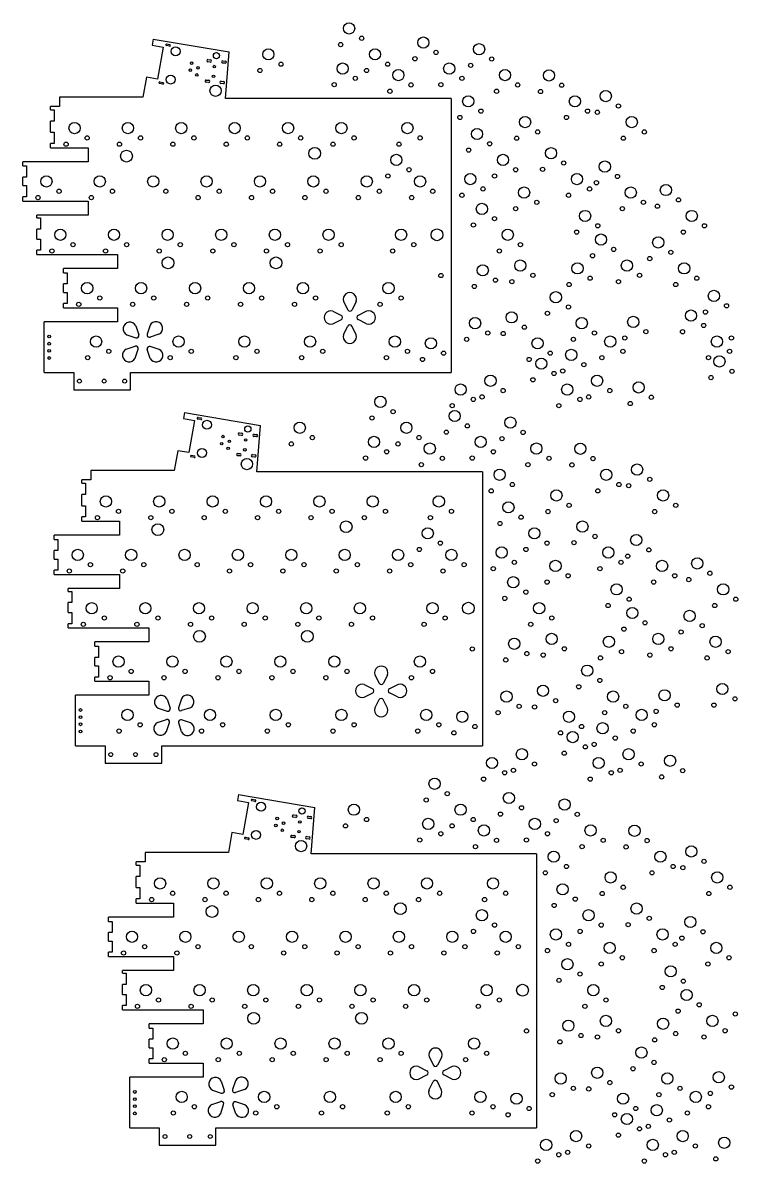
# Model space of a CAD drawing. Header units: millimetres. Extents: x 257 to 813, y -126 to 288.
# Drawn here: x 257.2 to 510.4, y -121 to 285 of the extents above; entities that cross this region are included whole.
import ezdxf

# ---------------------------------------------------------------- set-up
doc = ezdxf.new("R2010")
doc.units = ezdxf.units.MM
doc.layers.get('0').update_dxf_attribs({"linetype": 'CONTINUOUS'})

msp = doc.modelspace()

# ---------------------------------------------------------------- linework, layer by layer
for p, q in [((303.56, 279.23), (303.18, 277.04)), ((303.18, 277.04), (307.12, 276.34)), ((303.56, 279.23), (330.67, 274.62)), ((307.12, 276.34), (305.1, 264.92)), ((309.36, 276.69), (308.27, 276.89)), ((308.38, 277.48), (309.46, 277.29)), ((329.32, 258.03), (330.67, 274.62)), ((323.91, 271.04), (323.02, 271.12)), ((323.08, 271.91), (323.98, 271.84)), ((329.19, 270.61), (328.3, 270.69)), ((328.36, 271.48), (329.26, 271.41)), ((301.16, 265.61), (299.91, 258.53)), ((305.1, 264.92), (301.16, 265.61)), ((306, 263.96), (307.08, 263.77)), ((322.49, 264.64), (323.38, 264.57)), ((327.77, 264.21), (328.67, 264.13)), ((306.97, 263.18), (305.89, 263.37)), ((323.32, 263.77), (322.42, 263.84)), ((328.6, 263.34), (327.7, 263.41)), ((270.29, 258.53), (270.29, 255.23)), ((299.91, 258.53), (270.29, 258.53)), ((409.59, 258.03), (329.32, 258.03)), ((409.59, 258.03), (409.59, 160.53)), ((270.29, 255.23), (267.09, 255.23)), ((267.09, 254.03), (267.09, 255.23)), ((267.09, 254.03), (268.39, 254.03)), ((268.39, 254.03), (268.39, 250.03)), ((268.39, 250.03), (267.09, 250.03)), ((267.09, 246.03), (267.09, 250.03)), ((267.09, 246.03), (268.39, 246.03)), ((268.39, 246.03), (268.39, 242.03)), ((268.39, 242.03), (267.09, 242.03)), ((267.09, 240.53), (267.09, 242.03)), ((267.09, 240.53), (280.39, 240.53)), ((280.39, 240.53), (280.39, 235.53)), ((280.39, 235.53), (257.19, 235.53)), ((257.19, 234.03), (257.19, 235.53)), ((257.19, 234.03), (258.49, 234.03)), ((258.49, 234.03), (258.49, 230.03)), ((258.49, 230.03), (257.19, 230.03)), ((257.19, 227.03), (257.19, 230.03)), ((257.19, 227.03), (258.49, 227.03)), ((258.49, 227.03), (258.49, 223.03)), ((258.49, 223.03), (257.19, 223.03)), ((257.19, 221.53), (257.19, 223.03)), ((257.19, 221.53), (280.39, 221.53)), ((280.39, 221.53), (280.39, 216.53)), ((280.39, 216.53), (262.19, 216.53)), ((262.19, 215.53), (262.19, 216.53)), ((262.19, 215.53), (263.49, 215.53)), ((263.49, 215.53), (263.49, 211.53)), ((263.49, 211.53), (262.19, 211.53)), ((262.19, 208.03), (262.19, 211.53)), ((262.19, 208.03), (263.49, 208.03)), ((263.49, 208.03), (263.49, 204.03)), ((263.49, 204.03), (262.19, 204.03)), ((262.19, 202.53), (262.19, 204.03)), ((262.19, 202.53), (290.89, 202.53)), ((290.89, 202.53), (290.89, 197.53)), ((290.89, 197.53), (271.69, 197.53)), ((271.69, 196.03), (271.69, 197.53)), ((271.69, 196.03), (272.99, 196.03)), ((272.99, 196.03), (272.99, 192.03)), ((272.99, 192.03), (271.69, 192.03)), ((271.69, 189.03), (271.69, 192.03)), ((271.69, 189.03), (272.99, 189.03)), ((272.99, 189.03), (272.99, 185.03)), ((272.99, 185.03), (271.69, 185.03)), ((271.69, 183.53), (271.69, 185.03)), ((271.69, 183.53), (290.89, 183.53)), ((290.89, 183.53), (290.89, 178.53)), ((371.35, 185.82), (372.85, 182.82)), ((375.85, 185.82), (374.35, 182.82)), ((367.56, 182.35), (370.56, 180.85)), ((367.56, 177.85), (370.56, 179.35)), ((379.56, 182.35), (376.56, 180.85)), ((379.56, 177.85), (376.56, 179.35)), ((290.89, 178.53), (264.79, 178.53)), ((264.79, 160.53), (264.79, 178.53)), ((297.4, 177.13), (298.46, 173.95)), ((302.46, 177.3), (301.4, 174.12)), ((371.31, 173.98), (372.81, 176.98)), ((375.81, 173.98), (374.31, 176.98)), ((294.22, 173.95), (297.4, 172.89)), ((305.65, 174.12), (302.46, 173.06)), ((293.98, 168.81), (297.16, 169.88)), ((297.16, 165.63), (298.22, 168.81)), ((302.56, 165.54), (301.49, 168.72)), ((305.74, 168.72), (302.56, 169.78)), ((264.79, 160.53), (275.29, 160.53)), ((275.29, 160.53), (275.29, 154.33)), ((295.49, 154.33), (295.49, 160.53)), ((295.49, 160.53), (409.59, 160.53)), ((275.29, 154.33), (295.49, 154.33)), ((314.73, 146.28), (314.34, 144.09)), ((314.73, 146.28), (341.84, 141.67)), ((314.34, 144.09), (318.28, 143.39)), ((318.28, 143.39), (316.27, 131.97)), ((320.52, 143.75), (319.44, 143.94)), ((319.54, 144.53), (320.63, 144.34)), ((335.08, 138.1), (334.18, 138.17)), ((334.24, 138.97), (335.14, 138.89)), ((339.53, 138.54), (340.42, 138.46)), ((340.49, 125.08), (341.84, 141.67)), ((340.36, 137.67), (339.46, 137.74)), ((312.33, 132.67), (311.08, 125.58)), ((316.27, 131.97), (312.33, 132.67)), ((318.14, 130.24), (317.06, 130.43)), ((317.16, 131.02), (318.24, 130.83)), ((334.48, 130.82), (333.59, 130.89)), ((333.65, 131.69), (334.55, 131.62)), ((339.77, 130.39), (338.87, 130.46)), ((338.93, 131.26), (339.83, 131.19)), ((281.45, 122.28), (278.25, 122.28)), ((278.25, 121.08), (278.25, 122.28)), ((281.45, 125.58), (281.45, 122.28)), ((311.08, 125.58), (281.45, 125.58)), ((420.75, 125.08), (340.49, 125.08)), ((420.75, 125.08), (420.75, 27.58)), ((278.25, 121.08), (279.55, 121.08)), ((279.55, 121.08), (279.55, 117.08)), ((279.55, 117.08), (278.25, 117.08)), ((278.25, 113.08), (278.25, 117.08)), ((278.25, 113.08), (279.55, 113.08)), ((279.55, 113.08), (279.55, 109.08)), ((279.55, 109.08), (278.25, 109.08)), ((278.25, 107.58), (278.25, 109.08)), ((278.25, 107.58), (291.55, 107.58)), ((291.55, 107.58), (291.55, 102.58)), ((291.55, 102.58), (268.35, 102.58)), ((268.35, 101.08), (268.35, 102.58)), ((268.35, 101.08), (269.65, 101.08)), ((269.65, 101.08), (269.65, 97.08)), ((269.65, 97.08), (268.35, 97.08)), ((268.35, 94.08), (268.35, 97.08)), ((268.35, 94.08), (269.65, 94.08)), ((269.65, 94.08), (269.65, 90.08)), ((269.65, 90.08), (268.35, 90.08)), ((268.35, 88.58), (268.35, 90.08)), ((268.35, 88.58), (291.55, 88.58)), ((291.55, 88.58), (291.55, 83.58)), ((291.55, 83.58), (273.35, 83.58)), ((273.35, 82.58), (273.35, 83.58)), ((273.35, 82.58), (274.65, 82.58)), ((274.65, 82.58), (274.65, 78.58)), ((274.65, 78.58), (273.35, 78.58)), ((273.35, 75.08), (273.35, 78.58)), ((273.35, 75.08), (274.65, 75.08)), ((274.65, 75.08), (274.65, 71.08)), ((274.65, 71.08), (273.35, 71.08)), ((273.35, 69.58), (273.35, 71.08)), ((273.35, 69.58), (302.05, 69.58)), ((302.05, 69.58), (302.05, 64.58)), ((302.05, 64.58), (282.85, 64.58)), ((282.85, 63.08), (282.85, 64.58)), ((282.85, 63.08), (284.15, 63.08)), ((284.15, 63.08), (284.15, 59.08)), ((284.15, 59.08), (282.85, 59.08)), ((282.85, 56.08), (282.85, 59.08)), ((282.85, 56.08), (284.15, 56.08)), ((284.15, 56.08), (284.15, 52.08)), ((382.52, 52.87), (384.02, 49.87)), ((387.02, 52.87), (385.52, 49.87)), ((284.15, 52.08), (282.85, 52.08)), ((282.85, 50.58), (282.85, 52.08)), ((282.85, 50.58), (302.05, 50.58)), ((302.05, 50.58), (302.05, 45.58)), ((378.72, 49.41), (381.72, 47.91)), ((390.72, 49.41), (387.72, 47.91)), ((302.05, 45.58), (275.95, 45.58)), ((275.95, 27.58), (275.95, 45.58)), ((378.72, 44.91), (381.72, 46.41)), ((390.72, 44.91), (387.72, 46.41)), ((305.38, 41), (308.56, 39.94)), ((308.56, 44.18), (309.62, 41)), ((313.63, 44.35), (312.57, 41.17)), ((316.81, 41.17), (313.63, 40.11)), ((382.47, 41.03), (383.97, 44.03)), ((386.97, 41.03), (385.47, 44.03)), ((305.14, 35.87), (308.32, 36.93)), ((316.9, 35.78), (313.72, 36.84)), ((308.32, 32.69), (309.39, 35.87)), ((313.72, 32.6), (312.66, 35.78)), ((275.95, 27.58), (286.45, 27.58)), ((286.45, 27.58), (286.45, 21.38)), ((306.65, 21.38), (306.65, 27.58)), ((306.65, 27.58), (420.75, 27.58)), ((286.45, 21.38), (306.65, 21.38)), ((334.01, 10.29), (333.62, 8.1)), ((334.01, 10.29), (361.12, 5.68)), ((338.82, 8.54), (339.91, 8.35)), ((333.62, 8.1), (337.56, 7.4)), ((337.56, 7.4), (335.55, -4.02)), ((339.8, 7.76), (338.72, 7.95)), ((359.77, -10.91), (361.12, 5.68)), ((354.36, 2.11), (353.46, 2.18)), ((353.53, 2.98), (354.42, 2.9)), ((359.64, 1.68), (358.74, 1.75)), ((358.81, 2.55), (359.71, 2.47)), ((331.61, -3.33), (330.36, -10.41)), ((335.55, -4.02), (331.61, -3.33)), ((337.42, -5.75), (336.34, -5.56)), ((336.44, -4.97), (337.52, -5.16)), ((353.76, -5.17), (352.87, -5.1)), ((352.93, -4.3), (353.83, -4.37)), ((359.05, -5.6), (358.15, -5.53)), ((358.22, -4.73), (359.11, -4.8)), ((300.74, -10.41), (300.74, -13.71)), ((330.36, -10.41), (300.74, -10.41)), ((440.04, -10.91), (359.77, -10.91)), ((440.04, -10.91), (440.04, -108.41)), ((300.74, -13.71), (297.54, -13.71)), ((297.54, -14.91), (297.54, -13.71)), ((297.54, -14.91), (298.84, -14.91)), ((298.84, -14.91), (298.84, -18.91)), ((298.84, -18.91), (297.54, -18.91)), ((297.54, -22.91), (297.54, -18.91)), ((297.54, -22.91), (298.84, -22.91)), ((298.84, -22.91), (298.84, -26.91)), ((298.84, -26.91), (297.54, -26.91)), ((297.54, -28.41), (297.54, -26.91)), ((297.54, -28.41), (310.84, -28.41)), ((310.84, -28.41), (310.84, -33.41)), ((310.84, -33.41), (287.64, -33.41)), ((287.64, -34.91), (287.64, -33.41)), ((287.64, -34.91), (288.94, -34.91)), ((288.94, -34.91), (288.94, -38.91)), ((288.94, -38.91), (287.64, -38.91)), ((287.64, -41.91), (287.64, -38.91)), ((287.64, -41.91), (288.94, -41.91)), ((288.94, -41.91), (288.94, -45.91)), ((288.94, -45.91), (287.64, -45.91)), ((287.64, -47.41), (287.64, -45.91)), ((287.64, -47.41), (310.84, -47.41)), ((310.84, -47.41), (310.84, -52.41)), ((310.84, -52.41), (292.64, -52.41)), ((292.64, -53.41), (292.64, -52.41)), ((292.64, -53.41), (293.94, -53.41)), ((293.94, -53.41), (293.94, -57.41)), ((293.94, -57.41), (292.64, -57.41)), ((292.64, -60.91), (292.64, -57.41)), ((292.64, -60.91), (293.94, -60.91)), ((293.94, -64.91), (292.64, -64.91)), ((292.64, -66.41), (292.64, -64.91)), ((293.94, -60.91), (293.94, -64.91)), ((292.64, -66.41), (321.34, -66.41)), ((321.34, -66.41), (321.34, -71.41)), ((321.34, -71.41), (302.14, -71.41)), ((302.14, -72.91), (302.14, -71.41)), ((302.14, -72.91), (303.44, -72.91)), ((303.44, -72.91), (303.44, -76.91)), ((303.44, -76.91), (302.14, -76.91)), ((302.14, -79.91), (302.14, -76.91)), ((302.14, -79.91), (303.44, -79.91)), ((303.44, -79.91), (303.44, -83.91)), ((303.44, -83.91), (302.14, -83.91)), ((302.14, -85.41), (302.14, -83.91)), ((401.8, -83.12), (403.3, -86.12)), ((406.3, -83.12), (404.8, -86.12)), ((302.14, -85.41), (321.34, -85.41)), ((321.34, -85.41), (321.34, -90.41)), ((398, -86.58), (401, -88.08)), ((410, -86.58), (407, -88.08)), ((321.34, -90.41), (295.24, -90.41)), ((295.24, -108.41), (295.24, -90.41)), ((327.84, -91.81), (328.9, -94.99)), ((332.91, -91.64), (331.85, -94.82)), ((398, -91.08), (401, -89.58)), ((401.75, -94.96), (403.25, -91.96)), ((406.25, -94.96), (404.75, -91.96)), ((410, -91.08), (407, -89.58)), ((324.66, -94.99), (327.84, -96.05)), ((336.09, -94.82), (332.91, -95.88)), ((324.43, -100.12), (327.61, -99.06)), ((327.61, -103.31), (328.67, -100.12)), ((333, -103.4), (331.94, -100.21)), ((336.18, -100.21), (333, -99.15)), ((295.24, -108.41), (305.74, -108.41)), ((305.74, -108.41), (305.74, -114.61)), ((325.94, -114.61), (325.94, -108.41)), ((325.94, -108.41), (440.04, -108.41)), ((305.74, -114.61), (325.94, -114.61))]:
    msp.add_line(p, q)
for centre, radius in [((373.3, 283.01), 2), ((377.8, 279.51), 0.75), ((311.55, 274.83), 1.6), ((370.3, 277.26), 0.75), ((399.74, 277.96), 2), ((419.57, 275.62), 2), ((326.1, 273.32), 1.1), ((344.58, 273.78), 2), ((382.54, 273.78), 2), ((396.74, 272.21), 0.75), ((404.24, 274.46), 0.75), ((424.07, 272.12), 0.75), ((316.82, 268.14), 0.45), ((317.26, 270.64), 0.45), ((319.54, 268.96), 0.45), ((325.34, 269.42), 0.45), ((341.58, 268.03), 0.75), ((349.08, 270.28), 0.75), ((371.02, 268.72), 2), ((379.54, 268.03), 0.75), ((387.04, 270.28), 0.75), ((390.85, 266.39), 2), ((408.97, 268.72), 2), ((416.57, 269.87), 0.75), ((428.8, 266.39), 2), ((444.45, 266.29), 2), ((309.79, 264.82), 1.6), ((319.1, 266.46), 0.45), ((325.05, 265.93), 0.45), ((375.52, 265.22), 0.75), ((413.47, 265.22), 0.75), ((325.79, 260.83), 2), ((368.02, 262.97), 0.75), ((387.85, 260.64), 0.75), ((395.35, 262.89), 0.75), ((405.97, 262.97), 0.75), ((425.8, 260.64), 0.75), ((433.3, 262.89), 0.75), ((441.45, 260.54), 0.75), ((448.95, 262.79), 0.75), ((464.66, 258.91), 2), ((415.73, 257.06), 2), ((453.68, 257.06), 2), ((469.16, 255.41), 0.75), ((412.73, 251.31), 0.75), ((420.23, 253.56), 0.75), ((450.68, 251.31), 0.75), ((458.18, 253.56), 0.75), ((461.66, 253.16), 0.75), ((275.59, 247.53), 2), ((294.59, 247.53), 2), ((313.59, 247.53), 2), ((332.59, 247.53), 2), ((351.59, 247.53), 2), ((370.59, 247.53), 2), ((394.09, 247.53), 2), ((435.94, 249.67), 2), ((473.9, 249.67), 2), ((280.09, 244.03), 0.75), ((299.09, 244.03), 0.75), ((318.09, 244.03), 0.75), ((337.09, 244.03), 0.75), ((356.09, 244.03), 0.75), ((375.09, 244.03), 0.75), ((398.59, 244.03), 0.75), ((418.85, 245.43), 2), ((432.94, 243.92), 0.75), ((440.44, 246.17), 0.75), ((470.9, 243.92), 0.75), ((478.4, 246.17), 0.75), ((272.59, 241.78), 0.75), ((291.59, 241.78), 0.75), ((294.09, 237.53), 2.1), ((310.59, 241.78), 0.75), ((329.59, 241.78), 0.75), ((348.59, 241.78), 0.75), ((361.09, 238.53), 2.1), ((367.59, 241.78), 0.75), ((391.09, 241.78), 0.75), ((415.85, 239.68), 0.75), ((423.35, 241.93), 0.75), ((445.18, 238.59), 2), ((390.13, 236.2), 2), ((428.09, 236.2), 2), ((449.68, 235.09), 0.75), ((464.33, 233.81), 2), ((394.63, 232.7), 0.75), ((432.59, 232.7), 0.75), ((442.18, 232.84), 0.75), ((265.59, 228.53), 2), ((284.59, 228.53), 2), ((303.59, 228.53), 2), ((322.59, 228.53), 2), ((341.59, 228.53), 2), ((360.59, 228.53), 2), ((379.59, 228.53), 2), ((387.13, 230.45), 0.75), ((398.59, 228.53), 2), ((416.46, 229.36), 2), ((425.09, 230.45), 0.75), ((454.41, 229.36), 2), ((461.33, 228.06), 0.75), ((468.83, 230.31), 0.75), ((486.05, 225.47), 2), ((262.59, 222.78), 0.75), ((270.09, 225.03), 0.75), ((281.59, 222.78), 0.75), ((289.09, 225.03), 0.75), ((308.09, 225.03), 0.75), ((319.59, 222.78), 0.75), ((327.09, 225.03), 0.75), ((338.59, 222.78), 0.75), ((346.09, 225.03), 0.75), ((357.59, 222.78), 0.75), ((365.09, 225.03), 0.75), ((376.59, 222.78), 0.75), ((384.09, 225.03), 0.75), ((395.59, 222.78), 0.75), ((403.09, 225.03), 0.75), ((413.46, 223.61), 0.75), ((420.96, 225.86), 0.75), ((435.61, 224.58), 2), ((451.41, 223.61), 0.75), ((458.91, 225.86), 0.75), ((473.56, 224.58), 2), ((420.56, 218.76), 2), ((432.61, 218.83), 0.75), ((440.11, 221.08), 0.75), ((470.56, 218.83), 0.75), ((478.06, 221.08), 0.75), ((483.05, 219.72), 0.75), ((490.55, 221.97), 0.75), ((425.06, 215.26), 0.75), ((457.32, 216.24), 2), ((495.28, 216.24), 2), ((270.55, 209.53), 2), ((289.64, 209.53), 2), ((308.73, 209.53), 2), ((327.82, 209.53), 2), ((346.91, 209.53), 2), ((366, 209.53), 2), ((391.84, 209.53), 2), ((404.59, 209.53), 2.1), ((417.56, 213.01), 0.75), ((429.79, 209.53), 2), ((454.32, 210.49), 0.75), ((461.82, 212.74), 0.75), ((492.28, 210.49), 0.75), ((499.78, 212.74), 0.75), ((462.96, 207.82), 2), ((483.32, 206.81), 2), ((267.55, 203.78), 0.75), ((275.05, 206.03), 0.75), ((286.64, 203.78), 0.75), ((294.14, 206.03), 0.75), ((305.73, 203.78), 0.75), ((313.23, 206.03), 0.75), ((324.82, 203.78), 0.75), ((332.32, 206.03), 0.75), ((343.91, 203.78), 0.75), ((351.41, 206.03), 0.75), ((363, 203.78), 0.75), ((370.5, 206.03), 0.75), ((388.84, 203.78), 0.75), ((396.34, 206.03), 0.75), ((426.79, 203.78), 0.75), ((434.29, 206.03), 0.75), ((467.46, 204.32), 0.75), ((487.82, 203.31), 0.75), ((308.89, 199.53), 2.1), ((347.29, 199.53), 2.1), ((434.24, 198.59), 2), ((454.6, 197.58), 2), ((459.96, 202.07), 0.75), ((472.19, 198.59), 2), ((480.32, 201.06), 0.75), ((492.56, 197.58), 2), ((406, 195.02), 0.75), ((420.9, 196.88), 2), ((438.74, 195.09), 0.75), ((476.69, 195.09), 0.75), ((280.09, 190.53), 2), ((299.29, 190.53), 2), ((318.49, 190.53), 2), ((337.69, 190.53), 2), ((356.89, 190.53), 2), ((387.34, 190.53), 2), ((417.9, 191.13), 0.75), ((425.4, 193.38), 0.75), ((431.24, 192.84), 0.75), ((451.6, 191.83), 0.75), ((459.1, 194.08), 0.75), ((469.19, 192.84), 0.75), ((489.56, 191.83), 0.75), ((497.06, 194.08), 0.75), ((284.59, 187.03), 0.75), ((303.79, 187.03), 0.75), ((322.99, 187.03), 0.75), ((342.19, 187.03), 0.75), ((361.39, 187.03), 0.75), ((391.84, 187.03), 0.75), ((446.89, 187.31), 2), ((503.15, 187.76), 2), ((277.09, 184.78), 0.75), ((296.29, 184.78), 0.75), ((315.49, 184.78), 0.75), ((334.69, 184.78), 0.75), ((353.89, 184.78), 0.75), ((384.34, 184.78), 0.75), ((451.39, 183.81), 0.75), ((494.99, 180.76), 2), ((500.15, 182.01), 0.75), ((507.65, 184.26), 0.75), ((418.17, 178.07), 2), ((431.16, 180.13), 2), ((443.89, 181.56), 0.75), ((456.12, 178.07), 2), ((474.43, 178.53), 2), ((422.67, 174.57), 0.75), ((428.16, 174.38), 0.75), ((435.66, 176.63), 0.75), ((460.62, 174.57), 0.75), ((478.93, 175.03), 0.75), ((491.99, 175.01), 0.75), ((499.49, 177.26), 0.75), ((266.59, 173.29), 0.5), ((266.59, 170.75), 0.5), ((283.29, 171.53), 2), ((312.64, 171.53), 2), ((336.04, 171.53), 2), ((359.44, 171.53), 2), ((389.59, 171.53), 2), ((402.44, 170.89), 2), ((415.17, 172.32), 0.75), ((440.39, 170.89), 2), ((453.12, 172.32), 0.75), ((466.27, 171.53), 2), ((471.43, 172.78), 0.75), ((504.22, 171.53), 2), ((509.38, 172.78), 0.75), ((266.59, 168.21), 0.5), ((280.29, 165.78), 0.75), ((287.79, 168.03), 0.75), ((309.64, 165.78), 0.75), ((317.14, 168.03), 0.75), ((333.04, 165.78), 0.75), ((340.54, 168.03), 0.75), ((356.44, 165.78), 0.75), ((363.94, 168.03), 0.75), ((386.59, 165.78), 0.75), ((394.09, 168.03), 0.75), ((406.94, 167.39), 0.75), ((444.89, 167.39), 0.75), ((452.36, 166.79), 2), ((463.27, 165.78), 0.75), ((470.77, 168.03), 0.75), ((501.22, 165.78), 0.75), ((508.72, 168.03), 0.75), ((266.59, 165.67), 0.5), ((399.44, 165.14), 0.75), ((437.39, 165.14), 0.75), ((441.73, 163.66), 2), ((456.86, 163.29), 0.75), ((505.1, 164.44), 2), ((423.64, 157.56), 2), ((438.73, 157.91), 0.75), ((446.23, 160.16), 0.75), ((449.36, 161.04), 0.75), ((461.59, 157.56), 2), ((502.1, 158.69), 0.75), ((509.6, 160.94), 0.75), ((277.34, 157.43), 0.7), ((286.14, 157.43), 0.7), ((293.44, 157.43), 0.7), ((413.01, 154.43), 2), ((428.14, 154.06), 0.75), ((450.96, 154.43), 2), ((466.09, 154.06), 0.75), ((476.37, 155.2), 2), ((384.47, 150.06), 2), ((417.51, 150.93), 0.75), ((420.64, 151.81), 0.75), ((455.46, 150.93), 0.75), ((458.59, 151.81), 0.75), ((480.87, 151.7), 0.75), ((388.97, 146.56), 0.75), ((410.9, 145.01), 2), ((410.01, 148.68), 0.75), ((447.96, 148.68), 0.75), ((473.37, 149.45), 0.75), ((322.72, 141.88), 1.6), ((355.75, 140.83), 2), ((381.47, 144.31), 0.75), ((393.7, 140.83), 2), ((415.4, 141.51), 0.75), ((430.73, 142.68), 2), ((328.42, 137.69), 0.45), ((337.27, 140.37), 1.1), ((360.25, 137.33), 0.75), ((398.2, 137.33), 0.75), ((407.9, 139.26), 0.75), ((435.23, 139.18), 0.75), ((327.98, 135.19), 0.45), ((330.71, 136.02), 0.45), ((336.5, 136.48), 0.45), ((352.75, 135.08), 0.75), ((382.18, 135.78), 2), ((390.7, 135.08), 0.75), ((402.01, 133.44), 2), ((420.14, 135.78), 2), ((427.73, 136.93), 0.75), ((439.96, 133.44), 2), ((455.61, 133.35), 2), ((320.95, 131.88), 1.6), ((330.27, 133.52), 0.45), ((336.21, 132.99), 0.45), ((379.18, 130.03), 0.75), ((386.68, 132.28), 0.75), ((406.51, 129.94), 0.75), ((417.14, 130.03), 0.75), ((424.64, 132.28), 0.75), ((444.46, 129.94), 0.75), ((460.11, 129.85), 0.75), ((336.95, 127.88), 2), ((399.01, 127.69), 0.75), ((426.89, 124.11), 2), ((436.96, 127.69), 0.75), ((452.61, 127.6), 0.75), ((464.84, 124.11), 2), ((475.83, 125.96), 2), ((480.33, 122.46), 0.75), ((423.89, 118.36), 0.75), ((431.39, 120.61), 0.75), ((447.11, 116.73), 2), ((461.84, 118.36), 0.75), ((469.34, 120.61), 0.75), ((472.83, 120.21), 0.75), ((485.06, 116.73), 2), ((286.75, 114.58), 2), ((305.75, 114.58), 2), ((324.75, 114.58), 2), ((343.75, 114.58), 2), ((362.75, 114.58), 2), ((381.75, 114.58), 2), ((405.25, 114.58), 2), ((430.02, 112.49), 2), ((451.61, 113.23), 0.75), ((489.56, 113.23), 0.75), ((291.25, 111.08), 0.75), ((310.25, 111.08), 0.75), ((329.25, 111.08), 0.75), ((348.25, 111.08), 0.75), ((367.25, 111.08), 0.75), ((386.25, 111.08), 0.75), ((409.75, 111.08), 0.75), ((434.52, 108.99), 0.75), ((444.11, 110.98), 0.75), ((482.06, 110.98), 0.75), ((283.75, 108.83), 0.75), ((302.75, 108.83), 0.75), ((305.25, 104.58), 2.1), ((321.75, 108.83), 0.75), ((340.75, 108.83), 0.75), ((359.75, 108.83), 0.75), ((372.25, 105.58), 2.1), ((378.75, 108.83), 0.75), ((402.25, 108.83), 0.75), ((427.02, 106.74), 0.75), ((456.34, 105.65), 2), ((401.3, 103.25), 2), ((439.25, 103.25), 2), ((460.84, 102.15), 0.75), ((475.49, 100.86), 2), ((276.75, 95.58), 2), ((295.75, 95.58), 2), ((314.75, 95.58), 2), ((333.75, 95.58), 2), ((352.75, 95.58), 2), ((371.75, 95.58), 2), ((390.75, 95.58), 2), ((398.3, 97.5), 0.75), ((405.8, 99.75), 0.75), ((409.75, 95.58), 2), ((427.62, 96.42), 2), ((436.25, 97.5), 0.75), ((443.75, 99.75), 0.75), ((453.34, 99.9), 0.75), ((465.58, 96.42), 2), ((479.99, 97.36), 0.75), ((432.12, 92.92), 0.75), ((446.77, 91.63), 2), ((470.08, 92.92), 0.75), ((472.49, 95.11), 0.75), ((484.72, 91.63), 2), ((497.21, 92.53), 2), ((273.75, 89.83), 0.75), ((281.25, 92.08), 0.75), ((292.75, 89.83), 0.75), ((300.25, 92.08), 0.75), ((319.25, 92.08), 0.75), ((330.75, 89.83), 0.75), ((338.25, 92.08), 0.75), ((349.75, 89.83), 0.75), ((357.25, 92.08), 0.75), ((368.75, 89.83), 0.75), ((376.25, 92.08), 0.75), ((387.75, 89.83), 0.75), ((395.25, 92.08), 0.75), ((406.75, 89.83), 0.75), ((414.25, 92.08), 0.75), ((424.62, 90.67), 0.75), ((462.58, 90.67), 0.75), ((501.71, 89.03), 0.75), ((431.73, 85.82), 2), ((443.77, 85.88), 0.75), ((451.27, 88.13), 0.75), ((468.49, 83.29), 2), ((481.72, 85.88), 0.75), ((489.22, 88.13), 0.75), ((494.21, 86.78), 0.75), ((506.44, 83.29), 2), ((436.23, 82.32), 0.75), ((281.71, 76.58), 2), ((300.8, 76.58), 2), ((319.89, 76.58), 2), ((338.98, 76.58), 2), ((358.07, 76.58), 2), ((377.16, 76.58), 2), ((403, 76.58), 2), ((415.75, 76.58), 2.1), ((428.73, 80.07), 0.75), ((440.96, 76.58), 2), ((465.49, 77.54), 0.75), ((472.99, 79.79), 0.75), ((503.44, 77.54), 0.75), ((510.94, 79.79), 0.75), ((286.21, 73.08), 0.75), ((305.3, 73.08), 0.75), ((324.39, 73.08), 0.75), ((343.48, 73.08), 0.75), ((362.57, 73.08), 0.75), ((381.66, 73.08), 0.75), ((407.5, 73.08), 0.75), ((445.46, 73.08), 0.75), ((474.12, 74.88), 2), ((494.49, 73.86), 2), ((278.71, 70.83), 0.75), ((297.8, 70.83), 0.75), ((316.89, 70.83), 0.75), ((335.98, 70.83), 0.75), ((355.07, 70.83), 0.75), ((374.16, 70.83), 0.75), ((400, 70.83), 0.75), ((437.96, 70.83), 0.75), ((471.12, 69.13), 0.75), ((478.62, 71.38), 0.75), ((498.99, 70.36), 0.75), ((320.05, 66.58), 2.1), ((358.45, 66.58), 2.1), ((432.07, 63.93), 2), ((445.4, 65.64), 2), ((465.77, 64.63), 2), ((483.36, 65.64), 2), ((491.49, 68.11), 0.75), ((503.72, 64.63), 2), ((417.17, 62.08), 0.75), ((436.57, 60.43), 0.75), ((449.9, 62.14), 0.75), ((470.27, 61.13), 0.75), ((487.86, 62.14), 0.75), ((508.22, 61.13), 0.75), ((291.25, 57.58), 2), ((310.45, 57.58), 2), ((329.65, 57.58), 2), ((348.85, 57.58), 2), ((368.05, 57.58), 2), ((398.5, 57.58), 2), ((429.07, 58.18), 0.75), ((442.4, 59.89), 0.75), ((462.77, 58.88), 0.75), ((480.36, 59.89), 0.75), ((500.72, 58.88), 0.75), ((295.75, 54.08), 0.75), ((314.95, 54.08), 0.75), ((334.15, 54.08), 0.75), ((353.35, 54.08), 0.75), ((372.55, 54.08), 0.75), ((403, 54.08), 0.75), ((458.05, 54.36), 2), ((288.25, 51.83), 0.75), ((307.45, 51.83), 0.75), ((326.65, 51.83), 0.75), ((345.85, 51.83), 0.75), ((365.05, 51.83), 0.75), ((395.5, 51.83), 0.75), ((442.33, 47.18), 2), ((455.05, 48.61), 0.75), ((462.55, 50.86), 0.75), ((506.15, 47.82), 2), ((429.33, 45.13), 2), ((467.29, 45.13), 2), ((485.59, 45.58), 2), ((510.65, 44.32), 0.75), ((277.75, 40.34), 0.5), ((433.83, 41.63), 0.75), ((439.33, 41.43), 0.75), ((446.83, 43.68), 0.75), ((471.79, 41.63), 0.75), ((490.09, 42.08), 0.75), ((503.15, 42.07), 0.75), ((277.75, 37.8), 0.5), ((294.45, 38.58), 2), ((323.8, 38.58), 2), ((347.2, 38.58), 2), ((370.6, 38.58), 2), ((400.75, 38.58), 2), ((413.6, 37.95), 2), ((426.33, 39.38), 0.75), ((451.56, 37.95), 2), ((464.29, 39.38), 0.75), ((477.43, 38.59), 2), ((482.59, 39.83), 0.75), ((277.75, 35.26), 0.5), ((277.75, 32.72), 0.5), ((291.45, 32.83), 0.75), ((298.95, 35.08), 0.75), ((320.8, 32.83), 0.75), ((328.3, 35.08), 0.75), ((344.2, 32.83), 0.75), ((351.7, 35.08), 0.75), ((367.6, 32.83), 0.75), ((375.1, 35.08), 0.75), ((397.75, 32.83), 0.75), ((405.25, 35.08), 0.75), ((410.6, 32.2), 0.75), ((418.1, 34.45), 0.75), ((448.56, 32.2), 0.75), ((452.89, 30.71), 2), ((456.06, 34.45), 0.75), ((463.53, 33.84), 2), ((474.43, 32.84), 0.75), ((481.93, 35.09), 0.75), ((460.53, 28.09), 0.75), ((468.03, 30.34), 0.75), ((288.5, 24.48), 0.7), ((297.3, 24.48), 0.7), ((304.6, 24.48), 0.7), ((434.8, 24.61), 2), ((449.89, 24.96), 0.75), ((457.39, 27.21), 0.75), ((472.76, 24.61), 2), ((424.17, 21.48), 2), ((439.3, 21.11), 0.75), ((462.12, 21.48), 2), ((477.26, 21.11), 0.75), ((487.54, 22.26), 2), ((421.17, 15.73), 0.75), ((428.67, 17.98), 0.75), ((431.8, 18.86), 0.75), ((459.12, 15.73), 0.75), ((466.62, 17.98), 0.75), ((469.76, 18.86), 0.75), ((484.54, 16.51), 0.75), ((492.04, 18.76), 0.75), ((403.75, 14.07), 2), ((400.75, 8.32), 0.75), ((408.25, 10.57), 0.75), ((430.19, 9.02), 2), ((450.01, 6.69), 2), ((342, 5.89), 1.6), ((356.55, 4.38), 1.1), ((375.03, 4.84), 2), ((412.98, 4.84), 2), ((434.69, 5.52), 0.75), ((347.71, 1.7), 0.45), ((349.99, 0.03), 0.45), ((355.78, 0.49), 0.45), ((379.53, 1.34), 0.75), ((401.46, -0.21), 2), ((417.48, 1.34), 0.75), ((427.19, 3.27), 0.75), ((439.42, -0.21), 2), ((447.01, 0.94), 0.75), ((454.51, 3.19), 0.75), ((340.23, -4.11), 1.6), ((347.27, -0.8), 0.45), ((349.55, -2.47), 0.45), ((355.5, -3), 0.45), ((372.03, -0.91), 0.75), ((405.96, -3.71), 0.75), ((409.98, -0.91), 0.75), ((421.29, -2.55), 2), ((443.92, -3.71), 0.75), ((459.24, -2.55), 2), ((474.89, -2.65), 2), ((356.24, -8.11), 2), ((398.46, -5.96), 0.75), ((418.29, -8.3), 0.75), ((425.79, -6.05), 0.75), ((436.42, -5.96), 0.75), ((456.24, -8.3), 0.75), ((463.74, -6.05), 0.75), ((471.89, -8.4), 0.75), ((479.39, -6.15), 0.75), ((495.11, -10.03), 2), ((446.17, -11.88), 2), ((484.13, -11.88), 2), ((450.67, -15.38), 0.75), ((488.63, -15.38), 0.75), ((492.11, -15.78), 0.75), ((499.61, -13.53), 0.75), ((306.04, -21.41), 2), ((325.04, -21.41), 2), ((344.04, -21.41), 2), ((363.04, -21.41), 2), ((382.04, -21.41), 2), ((401.04, -21.41), 2), ((424.54, -21.41), 2), ((443.17, -17.63), 0.75), ((466.39, -19.26), 2), ((481.13, -17.63), 0.75), ((504.34, -19.26), 2), ((310.54, -24.91), 0.75), ((329.54, -24.91), 0.75), ((348.54, -24.91), 0.75), ((367.54, -24.91), 0.75), ((386.54, -24.91), 0.75), ((405.54, -24.91), 0.75), ((429.04, -24.91), 0.75), ((449.3, -23.5), 2), ((463.39, -25.01), 0.75), ((470.89, -22.76), 0.75), ((501.34, -25.01), 0.75), ((508.84, -22.76), 0.75), ((303.04, -27.16), 0.75), ((322.04, -27.16), 0.75), ((341.04, -27.16), 0.75), ((360.04, -27.16), 0.75), ((379.04, -27.16), 0.75), ((391.54, -30.41), 2.1), ((398.04, -27.16), 0.75), ((421.54, -27.16), 0.75), ((453.8, -27), 0.75), ((475.63, -30.34), 2), ((324.54, -31.41), 2.1), ((420.58, -32.74), 2), ((446.3, -29.25), 0.75), ((458.53, -32.74), 2), ((425.08, -36.24), 0.75), ((463.03, -36.24), 0.75), ((472.63, -36.09), 0.75), ((480.13, -33.84), 0.75), ((494.77, -35.13), 2), ((296.04, -40.41), 2), ((315.04, -40.41), 2), ((334.04, -40.41), 2), ((353.04, -40.41), 2), ((372.04, -40.41), 2), ((391.04, -40.41), 2), ((410.04, -40.41), 2), ((417.58, -38.49), 0.75), ((429.04, -40.41), 2), ((446.91, -39.57), 2), ((455.53, -38.49), 0.75), ((484.86, -39.57), 2), ((491.77, -40.88), 0.75), ((499.27, -38.63), 0.75), ((300.54, -43.91), 0.75), ((319.54, -43.91), 0.75), ((338.54, -43.91), 0.75), ((357.54, -43.91), 0.75), ((376.54, -43.91), 0.75), ((395.54, -43.91), 0.75), ((414.54, -43.91), 0.75), ((433.54, -43.91), 0.75), ((443.91, -45.32), 0.75), ((451.41, -43.07), 0.75), ((466.05, -44.36), 2), ((481.86, -45.32), 0.75), ((489.36, -43.07), 0.75), ((504.01, -44.36), 2), ((293.04, -46.16), 0.75), ((312.04, -46.16), 0.75), ((350.04, -46.16), 0.75), ((369.04, -46.16), 0.75), ((388.04, -46.16), 0.75), ((407.04, -46.16), 0.75), ((426.04, -46.16), 0.75), ((451.01, -50.17), 2), ((470.55, -47.86), 0.75), ((508.51, -47.86), 0.75), ((463.05, -50.11), 0.75), ((487.77, -52.7), 2), ((501.01, -50.11), 0.75), ((448.01, -55.92), 0.75), ((455.51, -53.67), 0.75), ((492.27, -56.2), 0.75), ((301, -59.41), 2), ((320.09, -59.41), 2), ((339.18, -59.41), 2), ((358.27, -59.41), 2), ((377.36, -59.41), 2), ((396.45, -59.41), 2), ((422.29, -59.41), 2), ((435.04, -59.41), 2.1), ((460.24, -59.41), 2), ((484.77, -58.45), 0.75), ((493.41, -61.12), 2), ((298, -65.16), 0.75), ((305.5, -62.91), 0.75), ((317.09, -65.16), 0.75), ((324.59, -62.91), 0.75), ((336.18, -65.16), 0.75), ((343.68, -62.91), 0.75), ((355.27, -65.16), 0.75), ((362.77, -62.91), 0.75), ((374.36, -65.16), 0.75), ((381.86, -62.91), 0.75), ((393.45, -65.16), 0.75), ((400.95, -62.91), 0.75), ((419.29, -65.16), 0.75), ((426.79, -62.91), 0.75), ((457.24, -65.16), 0.75), ((464.74, -62.91), 0.75), ((497.91, -64.62), 0.75), ((339.34, -69.41), 2.1), ((377.74, -69.41), 2.1), ((464.69, -70.35), 2), ((490.41, -66.87), 0.75), ((502.64, -70.35), 2), ((510.77, -67.88), 0.75), ((451.35, -72.06), 2), ((485.05, -71.36), 2), ((310.54, -78.41), 2), ((329.74, -78.41), 2), ((348.94, -78.41), 2), ((368.14, -78.41), 2), ((387.34, -78.41), 2), ((417.79, -78.41), 2), ((436.45, -73.92), 0.75), ((448.35, -77.81), 0.75), ((455.85, -75.56), 0.75), ((461.69, -76.1), 0.75), ((469.19, -73.85), 0.75), ((482.05, -77.11), 0.75), ((489.55, -74.86), 0.75), ((499.64, -76.1), 0.75), ((507.14, -73.85), 0.75), ((315.04, -81.91), 0.75), ((334.24, -81.91), 0.75), ((353.44, -81.91), 0.75), ((372.64, -81.91), 0.75), ((391.84, -81.91), 0.75), ((422.29, -81.91), 0.75), ((477.34, -81.63), 2), ((307.54, -84.16), 0.75), ((326.74, -84.16), 0.75), ((345.94, -84.16), 0.75), ((365.14, -84.16), 0.75), ((384.34, -84.16), 0.75), ((414.79, -84.16), 0.75), ((481.84, -85.13), 0.75), ((448.62, -90.86), 2), ((461.61, -88.81), 2), ((474.34, -87.38), 0.75), ((486.57, -90.86), 2), ((504.88, -90.41), 2), ((466.11, -92.31), 0.75), ((509.38, -93.91), 0.75), ((297.04, -95.65), 0.5), ((313.74, -97.41), 2), ((343.09, -97.41), 2), ((366.49, -97.41), 2), ((389.89, -97.41), 2), ((420.04, -97.41), 2), ((432.89, -98.04), 2), ((445.62, -96.61), 0.75), ((453.12, -94.36), 0.75), ((458.61, -94.56), 0.75), ((470.84, -98.04), 2), ((483.57, -96.61), 0.75), ((491.07, -94.36), 0.75), ((496.71, -97.41), 2), ((501.88, -96.16), 0.75), ((297.04, -98.19), 0.5), ((297.04, -100.73), 0.5), ((318.24, -100.91), 0.75), ((347.59, -100.91), 0.75), ((370.99, -100.91), 0.75), ((394.39, -100.91), 0.75), ((424.54, -100.91), 0.75), ((437.39, -101.54), 0.75), ((475.34, -101.54), 0.75), ((482.81, -102.15), 2), ((501.21, -100.91), 0.75), ((297.04, -103.27), 0.5), ((310.74, -103.16), 0.75), ((340.09, -103.16), 0.75), ((363.49, -103.16), 0.75), ((386.89, -103.16), 0.75), ((417.04, -103.16), 0.75), ((429.89, -103.79), 0.75), ((467.84, -103.79), 0.75), ((472.17, -105.28), 2), ((487.31, -105.65), 0.75), ((493.71, -103.16), 0.75), ((454.09, -111.38), 2), ((476.67, -108.78), 0.75), ((479.81, -107.9), 0.75), ((492.04, -111.38), 2), ((307.79, -111.51), 0.7), ((316.59, -111.51), 0.7), ((323.89, -111.51), 0.7), ((443.45, -114.51), 2), ((469.17, -111.03), 0.75), ((481.4, -114.51), 2), ((506.82, -113.73), 2), ((447.95, -118.01), 0.75), ((451.09, -117.13), 0.75), ((458.59, -114.88), 0.75), ((485.9, -118.01), 0.75), ((489.04, -117.13), 0.75), ((496.54, -114.88), 0.75), ((440.45, -120.26), 0.75), ((478.4, -120.26), 0.75), ((503.82, -119.48), 0.75)]:
    msp.add_circle(centre, radius)
for centre, radius, start, end in [((308.33, 277.18), 0.3, 80, 260), ((309.41, 276.99), 0.3, 260, 80), ((323.05, 271.52), 0.4, 85.34, 265.34), ((323.94, 271.44), 0.4, 265.34, 85.34), ((328.33, 271.08), 0.4, 85.34, 265.34), ((329.23, 271.01), 0.4, 265.34, 85.34), ((305.94, 263.67), 0.3, 80, 260), ((322.45, 264.24), 0.4, 85.34, 265.34), ((323.35, 264.17), 0.4, 265.34, 85.34), ((327.74, 263.81), 0.4, 85.34, 265.34), ((328.63, 263.74), 0.4, 265.34, 85.34), ((307.03, 263.48), 0.3, 260, 80), ((373.6, 186.57), 2.37, 341.5651, 198.4349), ((373.6, 183.22), 0.85, 208.0725, 331.9275), ((366.81, 180.1), 2.37, 71.5651, 288.4349), ((370.16, 180.1), 0.85, 298.0725, 61.9275), ((376.96, 180.1), 0.85, 118.0725, 241.9275), ((380.31, 180.1), 2.37, 251.5651, 108.4349), ((295.28, 176.07), 2.37, 26.5651, 243.4349), ((304.59, 176.24), 2.37, 296.5651, 153.4349), ((373.56, 176.58), 0.85, 28.0725, 151.9275), ((297.65, 173.7), 0.85, 253.0725, 16.9275), ((302.22, 173.87), 0.85, 163.0725, 286.9275), ((373.56, 173.23), 2.37, 161.5651, 18.4349), ((295.04, 166.69), 2.37, 116.5651, 333.4349), ((297.41, 169.06), 0.85, 343.0725, 106.9275), ((302.31, 168.97), 0.85, 73.0725, 196.9275), ((304.68, 166.6), 2.37, 206.5651, 63.4349), ((319.49, 144.23), 0.3, 80, 260), ((320.57, 144.04), 0.3, 260, 80), ((334.21, 138.57), 0.4, 85.34, 265.34), ((335.11, 138.5), 0.4, 265.34, 85.34), ((339.49, 138.14), 0.4, 85.34, 265.34), ((340.39, 138.07), 0.4, 265.34, 85.34), ((317.11, 130.72), 0.3, 80, 260), ((318.19, 130.53), 0.3, 260, 80), ((333.62, 131.29), 0.4, 85.34, 265.34), ((334.52, 131.22), 0.4, 265.34, 85.34), ((338.9, 130.86), 0.4, 85.34, 265.34), ((339.8, 130.79), 0.4, 265.34, 85.34), ((384.77, 53.62), 2.37, 341.5651, 198.4349), ((377.97, 47.16), 2.37, 71.5651, 288.4349), ((384.77, 50.27), 0.85, 208.0725, 331.9275), ((391.47, 47.16), 2.37, 251.5651, 108.4349), ((306.44, 43.12), 2.37, 26.5651, 243.4349), ((315.75, 43.29), 2.37, 296.5651, 153.4349), ((381.32, 47.16), 0.85, 298.0725, 61.9275), ((388.12, 47.16), 0.85, 118.0725, 241.9275), ((308.81, 40.75), 0.85, 253.0725, 16.9275), ((313.38, 40.92), 0.85, 163.0725, 286.9275), ((384.72, 40.28), 2.37, 161.5651, 18.4349), ((384.72, 43.63), 0.85, 28.0725, 151.9275), ((308.57, 36.12), 0.85, 343.0725, 106.9275), ((313.47, 36.02), 0.85, 73.0725, 196.9275), ((306.2, 33.75), 2.37, 116.5651, 333.4349), ((315.84, 33.66), 2.37, 206.5651, 63.4349), ((338.77, 8.24), 0.3, 80, 260), ((339.86, 8.05), 0.3, 260, 80), ((353.49, 2.58), 0.4, 85.34, 265.34), ((354.39, 2.5), 0.4, 265.34, 85.34), ((358.78, 2.15), 0.4, 85.34, 265.34), ((359.67, 2.07), 0.4, 265.34, 85.34), ((336.39, -5.27), 0.3, 80, 260), ((337.47, -5.46), 0.3, 260, 80), ((352.9, -4.7), 0.4, 85.34, 265.34), ((353.8, -4.77), 0.4, 265.34, 85.34), ((358.18, -5.13), 0.4, 85.34, 265.34), ((359.08, -5.2), 0.4, 265.34, 85.34), ((404.05, -82.37), 2.37, 341.5651, 198.4349), ((397.25, -88.83), 2.37, 71.5651, 288.4349), ((400.6, -88.83), 0.85, 298.0725, 61.9275), ((404.05, -85.72), 0.85, 208.0725, 331.9275), ((407.4, -88.83), 0.85, 118.0725, 241.9275), ((410.75, -88.83), 2.37, 251.5651, 108.4349), ((325.72, -92.87), 2.37, 26.5651, 243.4349), ((335.03, -92.7), 2.37, 296.5651, 153.4349), ((404, -92.36), 0.85, 28.0725, 151.9275), ((328.09, -95.24), 0.85, 253.0725, 16.9275), ((332.66, -95.07), 0.85, 163.0725, 286.9275), ((404, -95.71), 2.37, 161.5651, 18.4349), ((325.49, -102.24), 2.37, 116.5651, 333.4349), ((327.85, -99.88), 0.85, 343.0725, 106.9275), ((332.75, -99.97), 0.85, 73.0725, 196.9275), ((335.12, -102.34), 2.37, 206.5651, 63.4349)]:
    msp.add_arc(centre, radius, start, end)

doc.saveas('drawing.dxf')
